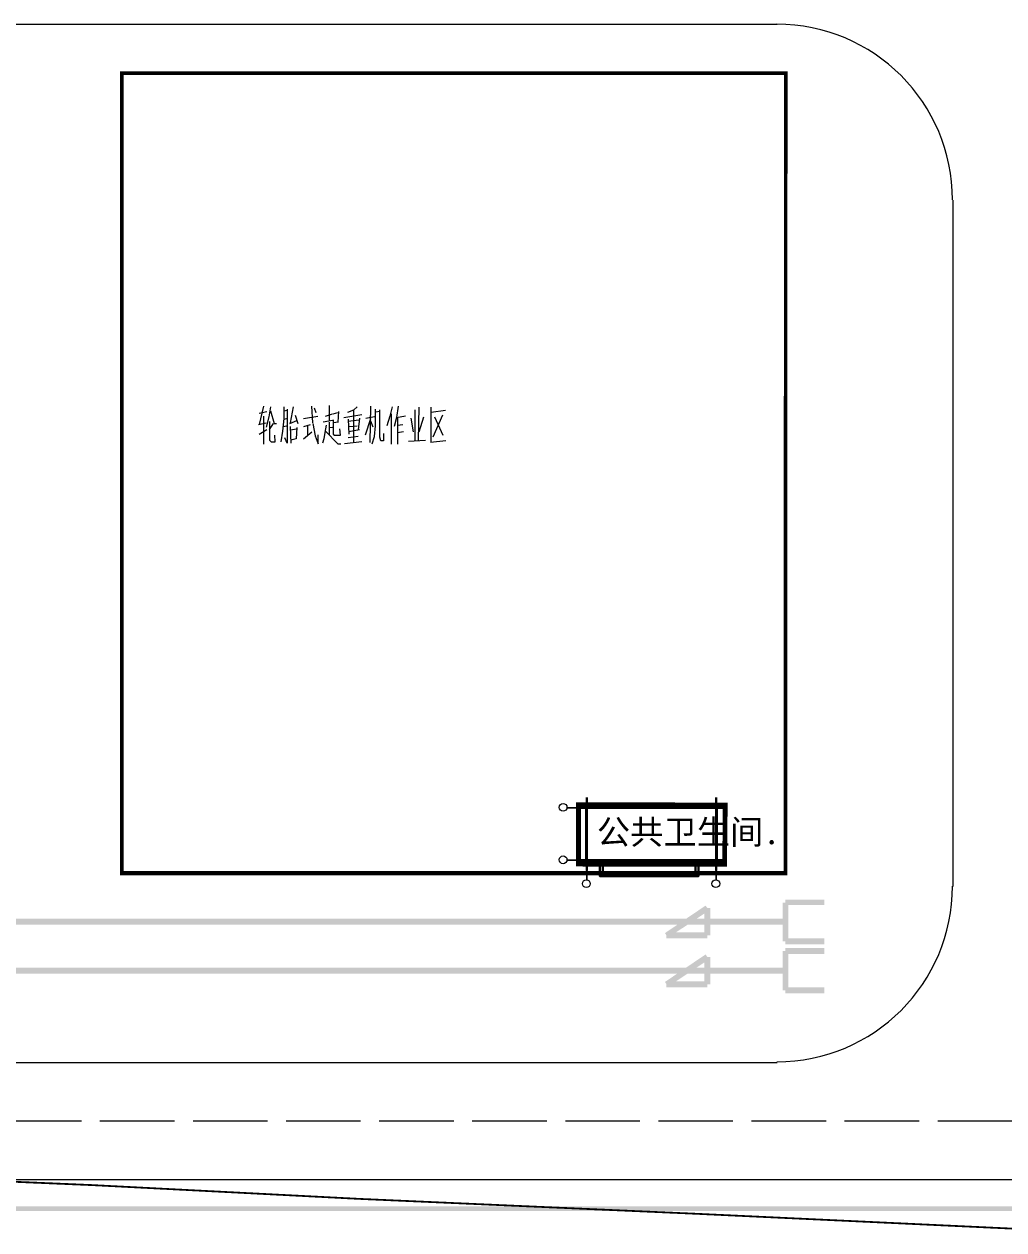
# Model space of a CAD drawing. Header units: millimetres. Extents: x 2315 to 4619, y 1334 to 1897.
# Drawn here: x 4212.2 to 4312.5, y 1480.2 to 1603.6 of the extents above; entities that cross this region are included whole.
import ezdxf

# ---------------------------------------------------------------- set-up
doc = ezdxf.new("R2010")
doc.units = ezdxf.units.MM
doc.linetypes.add('PDF_IMPORT', pattern=[1, 0.8, -0.2])
for name, color, linetype, true_color in [('PDF_0-新增征地', 7, 'Continuous', 0x00a5dd), ('PDF_AXIS', 7, 'Continuous', 0x00b85c), ('PDF_COLU_TEXT_JZ', 9, 'Continuous', 0x808080), ('PDF_DOTE', 9, 'Continuous', 0x808080), ('PDF_P-地面', 9, 'Continuous', 0x808080), ('PDF_房建专业布置图', 9, 'Continuous', 0x808080), ('PDF_文字', 9, 'Continuous', 0x808080), ('PDF_站场道路', 7, 'Continuous', 0x957000), ('PDF_转运站初步方案', 7, 'Continuous', 0x00b85c)]:
    doc.layers.add(name, color=color, linetype=linetype, true_color=true_color)
doc.styles.add('PDF NSimSun', font='NSimSun.ttf')

msp = doc.modelspace()

# ---------------------------------------------------------------- hatches: boundary and pattern name
at = {"layer": 'PDF_转运站初步方案', "true_color": 0x00a5dd, "transparency": 33554559}
for points in [[(4282.35, 1512.87), (4281.98, 1513.35), (4277.83, 1510.54), (4278.13, 1510.06)], [(4290.47, 1513.66), (4289.86, 1513.66), (4289.86, 1509.69), (4290.47, 1509.69)], [(4290.16, 1513.97), (4290.16, 1513.42), (4294.13, 1513.42), (4294.13, 1513.97)], [(3335.53, 1512.01), (3335.53, 1511.4), (4290.16, 1511.4), (4290.16, 1512.01)], [(4281.86, 1510.3), (4282.47, 1510.3), (4282.47, 1513.11), (4281.86, 1513.11)], [(4277.95, 1510.61), (4277.95, 1510), (4282.16, 1510), (4282.16, 1510.61)], [(4290.16, 1510), (4290.16, 1509.38), (4294.13, 1509.38), (4294.13, 1510)], [(4282.35, 1507.86), (4281.98, 1508.35), (4277.83, 1505.54), (4278.13, 1505.05)], [(4290.47, 1508.71), (4289.86, 1508.71), (4289.86, 1504.68), (4290.47, 1504.68)], [(4290.16, 1509.02), (4290.16, 1508.41), (4294.13, 1508.41), (4294.13, 1509.02)], [(4281.86, 1505.29), (4282.47, 1505.29), (4282.47, 1508.1), (4281.86, 1508.1)], [(4290.16, 1506.39), (4290.16, 1507), (3343.59, 1507), (3343.59, 1506.39)], [(4277.95, 1505.6), (4277.95, 1504.99), (4282.16, 1504.99), (4282.16, 1505.6)], [(4290.16, 1504.99), (4290.16, 1504.38), (4294.13, 1504.38), (4294.13, 1504.99)], [(3288.92, 1482.57), (3288.92, 1482.08), (4570.4, 1482.08), (4570.4, 1482.57)]]:
    msp.add_hatch(color=142, dxfattribs=at).paths.add_polyline_path(points)

# ---------------------------------------------------------------- linework, layer by layer
at = {"layer": 'PDF_0-新增征地', "lineweight": 0}
msp.add_lwpolyline([(4054.15, 1490.79, 0.183, 0.183, 0), (4091.96, 1489.87, 0.244, 0.244, 0), (4144.91, 1487.33, 0.183, 0.183, 0), (4175.03, 1486.63, 0.186, 0.186, 0), (4219.22, 1484.74, 0.183, 0.183, 0), (4246.55, 1483.33, 0.183, 0.183, 0), (4280.94, 1481.81, 0.183, 0.183, 0), (4313.5, 1480.28, 0.183, 0.183, 0)], format="xyseb", dxfattribs=at)
at = {"layer": 'PDF_AXIS', "color": 8, "lineweight": 18, "true_color": 0x808080}
for points in [[(4267.87, 1523.37), (4268.85, 1523.37)], [(4267.87, 1518), (4268.85, 1518)], [(4269.82, 1515.98), (4269.82, 1516.96)], [(4283.08, 1515.98), (4283.08, 1516.96)]]:
    msp.add_lwpolyline(points, close=True, dxfattribs=at)
at = {"layer": 'PDF_COLU_TEXT_JZ', "lineweight": 0}
for centre in [(4267.4, 1523.41), (4267.4, 1523.41), (4267.4, 1518.04), (4267.4, 1518.04), (4269.78, 1515.59), (4269.78, 1515.59), (4283.03, 1515.59), (4283.03, 1515.59)]:
    msp.add_circle(centre, 0.397, dxfattribs=at)
at = {"layer": 'PDF_DOTE', "lineweight": 25}
for points in [[(4269.82, 1524.41), (4269.82, 1516.96)], [(4283.08, 1524.41), (4283.08, 1516.96)], [(4284.06, 1523.37), (4268.85, 1523.37)], [(4284.06, 1518), (4268.85, 1518)]]:
    msp.add_lwpolyline(points, close=True, dxfattribs=at)
at = {"layer": 'PDF_P-地面', "lineweight": 25}
for points in [[(4271.17, 1517.87), (4271.17, 1516.35), (4281.25, 1516.35), (4281.25, 1517.87), (4281.25, 1516.35), (4271.17, 1516.35)], [(4271.47, 1517.87), (4271.47, 1516.65), (4280.94, 1516.65), (4280.94, 1517.87), (4280.94, 1516.65), (4271.47, 1516.65)]]:
    msp.add_lwpolyline(points, close=True, dxfattribs=at)
at = {"layer": 'PDF_房建专业布置图', "lineweight": 0, "const_width": 0.122}
msp.add_lwpolyline([(4269.7, 1523.49), (4283.2, 1523.49), (4283.2, 1517.81), (4269.7, 1517.81)], close=True, dxfattribs=at)
msp.add_lwpolyline([(4269.7, 1523.49), (4283.2, 1523.49), (4283.2, 1517.81), (4269.7, 1517.81)], close=True, dxfattribs=at)
at = {"layer": 'PDF_站场道路', "lineweight": 9}
for points in [[(3323.92, 1603.57), (4289.31, 1603.57)], [(4307.33, 1515.31), (4307.33, 1585.55)], [(3323.92, 1497.29), (4289.31, 1497.29)], [(3311.89, 1485.32), (4552.26, 1485.32)]]:
    msp.add_lwpolyline(points, dxfattribs=at)
at = {"layer": 'PDF_站场道路', "linetype": 'PDF_IMPORT', "lineweight": 9, "ltscale": 9.528654}
msp.add_lwpolyline([(4542.06, 1491.3), (3317.94, 1491.3)], dxfattribs=at)
at = {"layer": 'PDF_站场道路', "lineweight": 9}
for centre, start, end in [((4289.27, 1585.59), 0, 90), ((4289.27, 1515.35), 270, 360)]:
    msp.add_arc(centre, 17.99, start, end, dxfattribs=at)
at = {"layer": 'PDF_转运站初步方案', "color": 142, "lineweight": 0, "true_color": 0x00a5dd}
for points in [[(4222.24, 1598.56, 0.366, 0.366, 0), (4290.19, 1598.56, 0.367, 0.367, 0), (4290.16, 1516.68, 0.428, 0.428, 0), (4222.24, 1516.68, 0.366, 0.366, 0)], [(4268.97, 1523.65, 0.489, 0.489, 0), (4268.97, 1517.63, 0.55, 0.55, 0), (4283.93, 1517.6, 0.483, 0.483, 0), (4284, 1523.62, 0.55, 0.55, 0)]]:
    msp.add_lwpolyline(points, format="xyseb", close=True, dxfattribs=at)
at = {"layer": 'PDF_转运站初步方案', "color": 142, "lineweight": 5, "true_color": 0x00a5dd}
for points in [[(4236.72, 1564.48), (4236.29, 1562.59)], [(4236.29, 1563.75), (4237.08, 1563.93)], [(4237.45, 1564.42), (4237.27, 1563.38), (4237.02, 1562.34)], [(4237.45, 1563.99), (4237.82, 1562.71), (4238.06, 1562.71)], [(4238.8, 1564.42), (4238.8, 1563.2), (4238.67, 1561.91), (4238.49, 1560.81)], [(4238.8, 1563.99), (4239.16, 1564.05)], [(4239.16, 1564.17), (4239.16, 1561.18), (4239.16, 1560.69), (4238.92, 1561.24)], [(4239.77, 1564.42), (4239.47, 1562.77)], [(4241.79, 1562.77), (4241.67, 1564.48)], [(4241.91, 1564.3), (4242.09, 1563.81)], [(4243.44, 1564.54), (4243.44, 1563.01)], [(4243.86, 1563.69), (4244.35, 1563.81)], [(4244.41, 1563.93), (4244.35, 1562.83)], [(4246.31, 1564.42), (4245.94, 1564.05), (4245.33, 1563.81)], [(4245.94, 1564.05), (4245.94, 1560.75)], [(4247.65, 1560.75), (4247.71, 1564.48)], [(4247.84, 1560.63), (4248.08, 1561.36), (4248.2, 1562.46), (4248.2, 1564.17)], [(4248.63, 1563.93), (4248.2, 1563.87)], [(4249, 1561.67), (4249, 1560.94), (4248.75, 1560.94), (4248.63, 1561.3), (4248.63, 1564.11)], [(4249.91, 1564.42), (4249.67, 1563.44), (4249.36, 1562.46)], [(4250.52, 1564.48), (4250.34, 1563.32), (4250.1, 1562.4)], [(4252.23, 1564.11), (4252.23, 1560.94)], [(4252.6, 1561), (4252.66, 1564.36)], [(4253.88, 1560.75), (4253.88, 1564.36)], [(4253.88, 1563.87), (4255.35, 1564.05)], [(4236.23, 1562.59), (4237.02, 1562.77)], [(4236.72, 1563.44), (4236.72, 1560.57)], [(4237.33, 1562.89), (4237.33, 1561), (4237.51, 1560.81), (4237.94, 1560.81), (4237.88, 1561.49)], [(4237.33, 1562.1), (4237.76, 1562.71)], [(4238.8, 1563.14), (4239.1, 1563.2)], [(4239.41, 1562.71), (4240.14, 1563.01)], [(4239.96, 1563.56), (4240.26, 1562.71)], [(4240.81, 1563.2), (4242.28, 1563.44)], [(4240.87, 1562.4), (4241.54, 1562.59)], [(4241.79, 1562.71), (4242.03, 1561.43), (4242.34, 1560.63), (4242.34, 1561.55)], [(4243.8, 1563.01), (4242.83, 1562.83)], [(4243.07, 1563.44), (4243.8, 1563.69)], [(4243.44, 1562.83), (4243.44, 1561.55)], [(4243.86, 1563.07), (4243.86, 1561.61), (4243.99, 1561.49), (4244.6, 1561.49), (4244.54, 1562.16)], [(4244.41, 1562.83), (4243.86, 1562.77)], [(4244.96, 1563.32), (4246.8, 1563.62)], [(4245.39, 1563.14), (4245.45, 1561.61)], [(4245.39, 1562.95), (4246.49, 1563.07)], [(4246.55, 1563.26), (4246.43, 1562.04)], [(4247.16, 1561.55), (4247.71, 1563.2)], [(4248.08, 1563.38), (4247.22, 1563.2)], [(4247.96, 1562.34), (4247.71, 1562.95)], [(4249.79, 1563.69), (4249.79, 1560.57)], [(4250.34, 1563.32), (4251.26, 1563.5)], [(4250.46, 1563.32), (4250.46, 1560.57)], [(4250.46, 1562.52), (4251.01, 1562.59)], [(4251.81, 1563.26), (4252.05, 1561.85)], [(4252.66, 1561.85), (4253.15, 1563.38)], [(4255.04, 1563.56), (4254.07, 1561.3)], [(4254.25, 1563.38), (4255.1, 1561.49)], [(4236.29, 1561.61), (4237.08, 1562.1)], [(4238.73, 1562.4), (4239.1, 1562.46)], [(4239.47, 1562.4), (4239.53, 1560.69)], [(4240.14, 1562.28), (4240.08, 1561.12), (4239.53, 1561)], [(4239.53, 1562.04), (4240.08, 1562.16)], [(4240.81, 1561.12), (4241.67, 1561.85)], [(4241.24, 1562.52), (4241.24, 1561.49)], [(4243.13, 1562.52), (4243.01, 1561.79), (4242.89, 1561.12), (4242.77, 1560.69)], [(4243.07, 1561.91), (4244.35, 1560.63), (4244.66, 1560.63)], [(4243.44, 1562.28), (4243.8, 1562.34)], [(4246.43, 1561.36), (4245.39, 1561.24)], [(4246.55, 1562.04), (4245.45, 1561.85)], [(4245.51, 1562.4), (4246.31, 1562.46)], [(4251.07, 1561.85), (4250.46, 1561.73)], [(4246.8, 1560.81), (4245.03, 1560.63)], [(4251.56, 1560.88), (4253.33, 1561)], [(4255.41, 1560.94), (4253.82, 1560.75)]]:
    msp.add_lwpolyline(points, dxfattribs=at)
at = {"layer": 'PDF_转运站初步方案', "color": 142, "lineweight": 0, "true_color": 0x00a5dd, "const_width": 0.428}
msp.add_lwpolyline([(4268.97, 1523.65), (4268.94, 1517.66), (4283.96, 1517.6), (4283.96, 1523.59)], close=True, dxfattribs=at)

# ---------------------------------------------------------------- texts
at = {"layer": 'PDF_文字', "color": 142, "true_color": 0x00a5dd, "insert": (4270.85, 1520.75), "char_height": 2.5, "attachment_point": 4, "style": 'PDF NSimSun'}
msp.add_mtext('公共卫生间.', dxfattribs=at)

doc.saveas('drawing.dxf')
